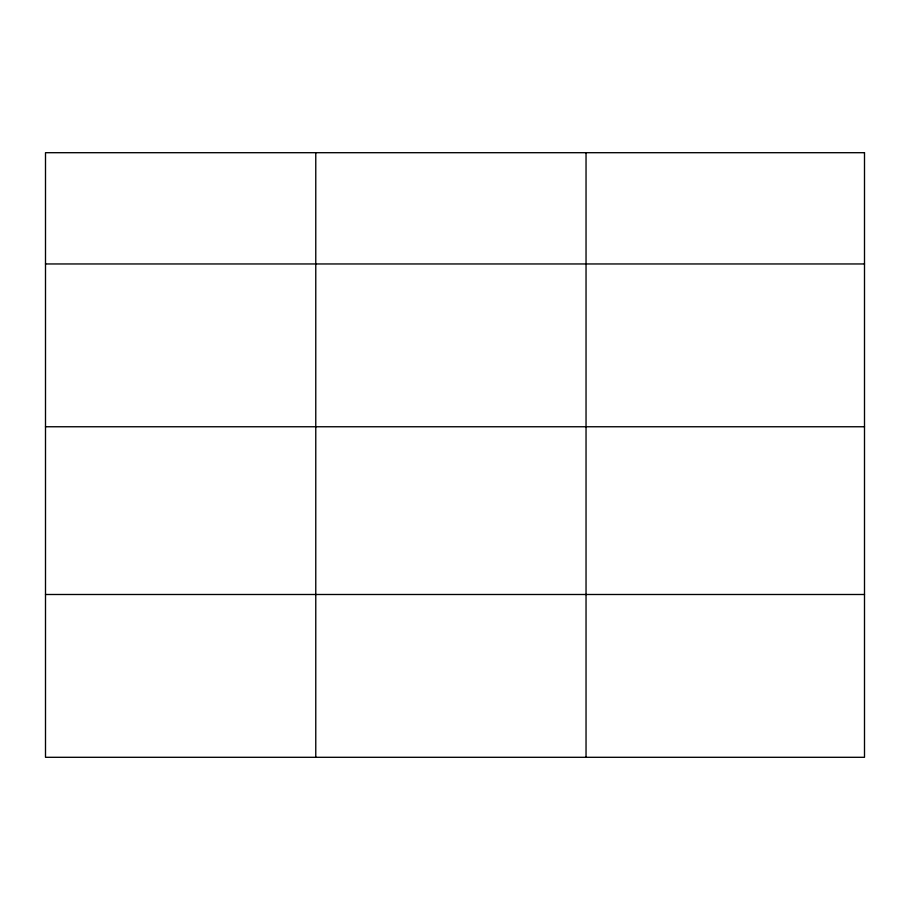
<?xml version="1.0" encoding="UTF-8"?>
<svg xmlns="http://www.w3.org/2000/svg" width="910" height="910" viewBox="0 0 910 910"><rect width="100%" height="100%" fill="white"/><g stroke="black" fill="none" stroke-linecap="round" stroke-linejoin="round"><path stroke-width="1.36" d="M45.5 263.957L864.5 263.957M45.5 426.756L864.5 426.756M45.5 594.492L864.5 594.492M586.04 152.698L586.04 757.302M315.77 152.698L315.77 757.302M864.5 152.698L45.5 152.698L45.5 757.302L864.5 757.302L864.5 152.698"/></g></svg>
